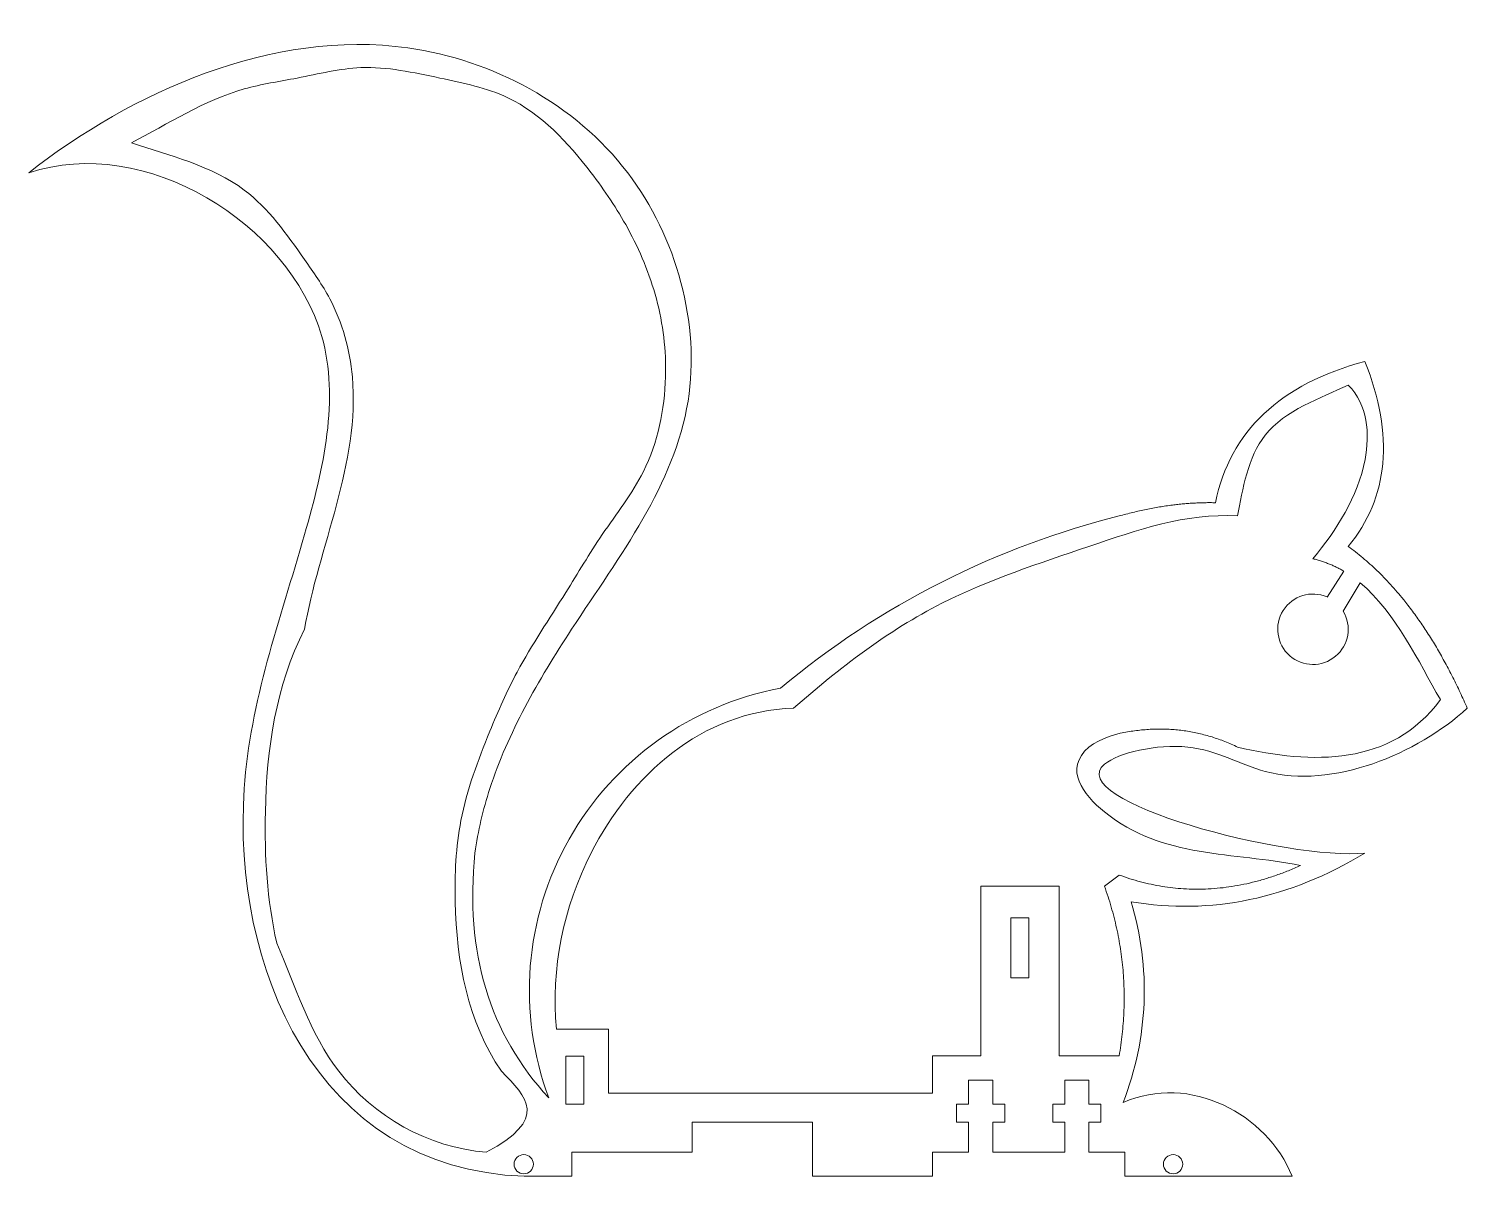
# Model space of a CAD drawing. Header units: millimetres. Extents: x -36 to 203, y -4 to 187.
import ezdxf

# ---------------------------------------------------------------- set-up
doc = ezdxf.new("R2010")
doc.units = ezdxf.units.MM

msp = doc.modelspace()

# ---------------------------------------------------------------- linework, layer by layer
at = {"color": 7, "linetype": 'Continuous', "lineweight": 15}
for p, q in [((182.42, 96.67), (179.61, 92.39)), ((185.1, 94.76), (182.3, 90.03)), ((142.6, 44.25), (145.03, 46.12)), ((122, 44.25), (135.03, 44.25)), ((122, 16.04), (122, 44.25)), ((135.03, 44.25), (135.03, 16.04)), ((127, 39), (127, 29)), ((130, 39), (127, 39)), ((130, 29), (130, 39)), ((127, 29), (130, 29)), ((51.45, 20.47), (60.08, 20.47)), ((60.08, 20.47), (60.08, 9.82)), ((53, 16), (53, 8)), ((56, 16), (53, 16)), ((56, 16), (56, 8)), ((114, 16.04), (122, 16.04)), ((114, 9.82), (114, 16.04)), ((135.03, 16.04), (145.03, 16.04)), ((120, 12), (120, 8)), ((124, 12), (120, 12)), ((124, 12), (124, 8)), ((136, 12), (136, 8)), ((136, 12), (140, 12)), ((140, 12), (140, 8)), ((60.08, 9.82), (114, 9.82)), ((56, 8), (53, 8)), ((118, 8), (118, 5)), ((120, 8), (118, 8)), ((124, 8), (126, 8)), ((126, 8), (126, 5)), ((134, 8), (134, 5)), ((136, 8), (134, 8)), ((140, 8), (142, 8)), ((142, 8), (142, 5)), ((74, 5), (74, 0)), ((94, 5), (74, 5)), ((94, -4), (94, 5)), ((118, 5), (120, 5)), ((120, 5), (120, 0)), ((126, 5), (124, 5)), ((124, 5), (124, 0)), ((134, 5), (136, 5)), ((136, 5), (136, 0)), ((142, 5), (140, 5)), ((140, 5), (140, 0)), ((54, -4), (54, 0)), ((54, 0), (74, 0)), ((114, 0), (114, -4)), ((114, 0), (120, 0)), ((136, 0), (124, 0)), ((146, 0), (140, 0)), ((146, -4), (146, 0)), ((46.09, -4), (54, -4)), ((94, -4), (114, -4)), ((173.81, -4), (146, -4))]:
    msp.add_line(p, q, dxfattribs=at)
for centre in [(46, -2), (154, -2)]:
    msp.add_circle(centre, 1.6, dxfattribs=at)
for centre, radius, start, end in [((177.27, 87.02), 5.86, 66.4676, 30.9396), ((98.07, 26.93), 51.14, 100.5587, 200.469), ((98.07, 26.93), 51.14, 338.6064, 16.7766)]:
    msp.add_arc(centre, radius, start, end, dxfattribs=at)
for points, knots in [([(-36.33, 162.98), (-19.21, 176.39), (18.67, 193.51), (67.35, 167.69), (79.55, 122.1), (55.56, 90.93), (41.47, 66.47), (38.38, 53.45), (37.89, 49.79)], [0, 0, 0, 0, 0.2689324, 0.4360769, 0.592251, 0.7617104, 0.880208, 0.9248535, 0.9248535, 0.9248535, 0.9248535]), ([(-19.26, 167.96), (-13.2, 171.12), (-4.51, 176.75), (8.91, 178.68), (19.72, 181.45), (31.54, 178.81), (46.05, 175.88), (56.04, 165.13), (63.86, 153.5), (68.68, 142.03), (70.34, 128.03), (67.44, 113.82), (59.03, 103.23), (52.4, 91.91), (45.3, 81.45), (39.64, 68.65), (34.96, 56.01), (34, 36.34), (36.62, 21.73), (42.28, 13.47)], [0, 0, 0, 0, 0.08455, 0.121132, 0.164743, 0.218457, 0.266344, 0.342105, 0.387006, 0.438418, 0.491502, 0.557394, 0.608146, 0.654397, 0.717408, 0.761563, 0.824889, 0.879957, 1, 1, 1, 1]), ([(-36.33, 162.98), (-16.99, 169.43), (20.27, 146.35), (9.14, 98.52), (-9.3, 48.4), (11.09, -2.83), (46.09, -4)], [0, 0, 0, 0, 0.267966, 0.41605, 0.610525, 1, 1, 1, 1]), ([(-19.26, 167.96), (-12.99, 165.91), (-0.51, 162.83), (8.11, 150.58), (15.11, 140.63), (21.03, 119.25), (11.79, 100.5), (9.54, 87.02)], [0, 0, 0, 0, 0.204135, 0.357425, 0.435141, 0.570451, 1, 1, 1, 1]), ([(164.73, 105.87), (165.58, 110.32), (167.38, 121.72), (178.53, 125.48), (183.13, 127.66)], [0, 0, 0, 0, 0.468748, 1, 1, 1, 1]), ([(183.13, 127.66), (186.39, 124.3), (187.25, 112.88), (181.17, 103.54), (177.27, 98.76)], [0, 0, 0, 0, 0.411387, 1, 1, 1, 1]), ([(90.88, 73.89), (98.41, 80.53), (113.65, 92.2), (139.79, 100.57), (156.02, 106.39), (164.73, 105.87)], [0, 0, 0, 0, 0.369785, 0.690055, 1, 1, 1, 1]), ([(9.54, 87.02), (4.72, 77.57), (2.22, 59.75), (3.31, 41.98), (4.91, 34.81)], [0, 0, 0, 0, 0.2953496, 0.5020128, 0.5020128, 0.5020128, 0.5020128]), ([(51.45, 20.47), (50.49, 30.51), (55.56, 55.25), (75.57, 73.4), (90.88, 73.89)], [0, 0, 0, 0, 0.412378, 1, 1, 1, 1]), ([(202.93, 73.89), (194.68, 66.31), (175.16, 58.1), (157.45, 69.4), (123.74, 61.53), (173.31, 48.48), (185.92, 49.79)], [0, 0, 0, 0, 0.328041, 0.450974, 0.579788, 1, 1, 1, 1]), ([(175.18, 47.7), (164.14, 50.02), (147.76, 48.33), (135.76, 63.72), (140, 67.41)], [0, 0, 0, 0, 0.728358, 1, 1, 1, 1]), ([(4.91, 34.81), (7.96, 27.73), (13.38, 10.16), (30.18, 0.77), (39.77, 0)], [0, 0, 0, 0, 0.453956, 1, 1, 1, 1])]:
    msp.add_open_spline(points, degree=3, knots=knots, dxfattribs=at)
for points, degree in [([(161.03, 108.08), (163.51, 119.99), (171.8, 127.83), (185.92, 131.6)], 3), ([(185.92, 131.6), (190.78, 119.24), (189.86, 108.97), (183.13, 100.8)], 3), ([(145.03, 105.87), (153.51, 108.24), (161.03, 108.08)], 2), ([(88.7, 77.2), (105.07, 91.01), (125.09, 100.94), (145.03, 105.87)], 3), ([(183.13, 100.8), (194.92, 92.3), (202.93, 73.89)], 2), ([(177.27, 98.76), (180.07, 98.06), (182.42, 96.67)], 2), ([(185.1, 94.76), (191.1, 89.76), (194.82, 81.55), (198.47, 75.32)], 3), ([(164.73, 67.41), (177.14, 64.56), (190.26, 64.15), (198.47, 75.32)], 3), ([(140, 67.41), (141.94, 68.89), (144.65, 69.73), (147.03, 70.04)], 3), ([(147.03, 70.04), (156.31, 71.47), (164.73, 67.41)], 2), ([(37.89, 49.79), (36.19, 33.29), (40.28, 19.7), (50.16, 9.04)], 3), ([(147.03, 41.69), (160.31, 39.44), (173.28, 42.14), (185.92, 49.79)], 3), ([(145.03, 46.12), (159.77, 40.73), (175.18, 47.7)], 2), ([(142.6, 44.25), (147.53, 30.46), (145.03, 16.04)], 2), ([(42.28, 13.47), (46.6, 9.23), (50.16, 5.46), (39.77, 0)], 3), ([(145.69, 8.27), (156.76, 13.15), (169.59, 6.43), (173.81, -4)], 3)]:
    msp.add_open_spline(points, degree=degree, dxfattribs=at)

doc.saveas('drawing.dxf')
